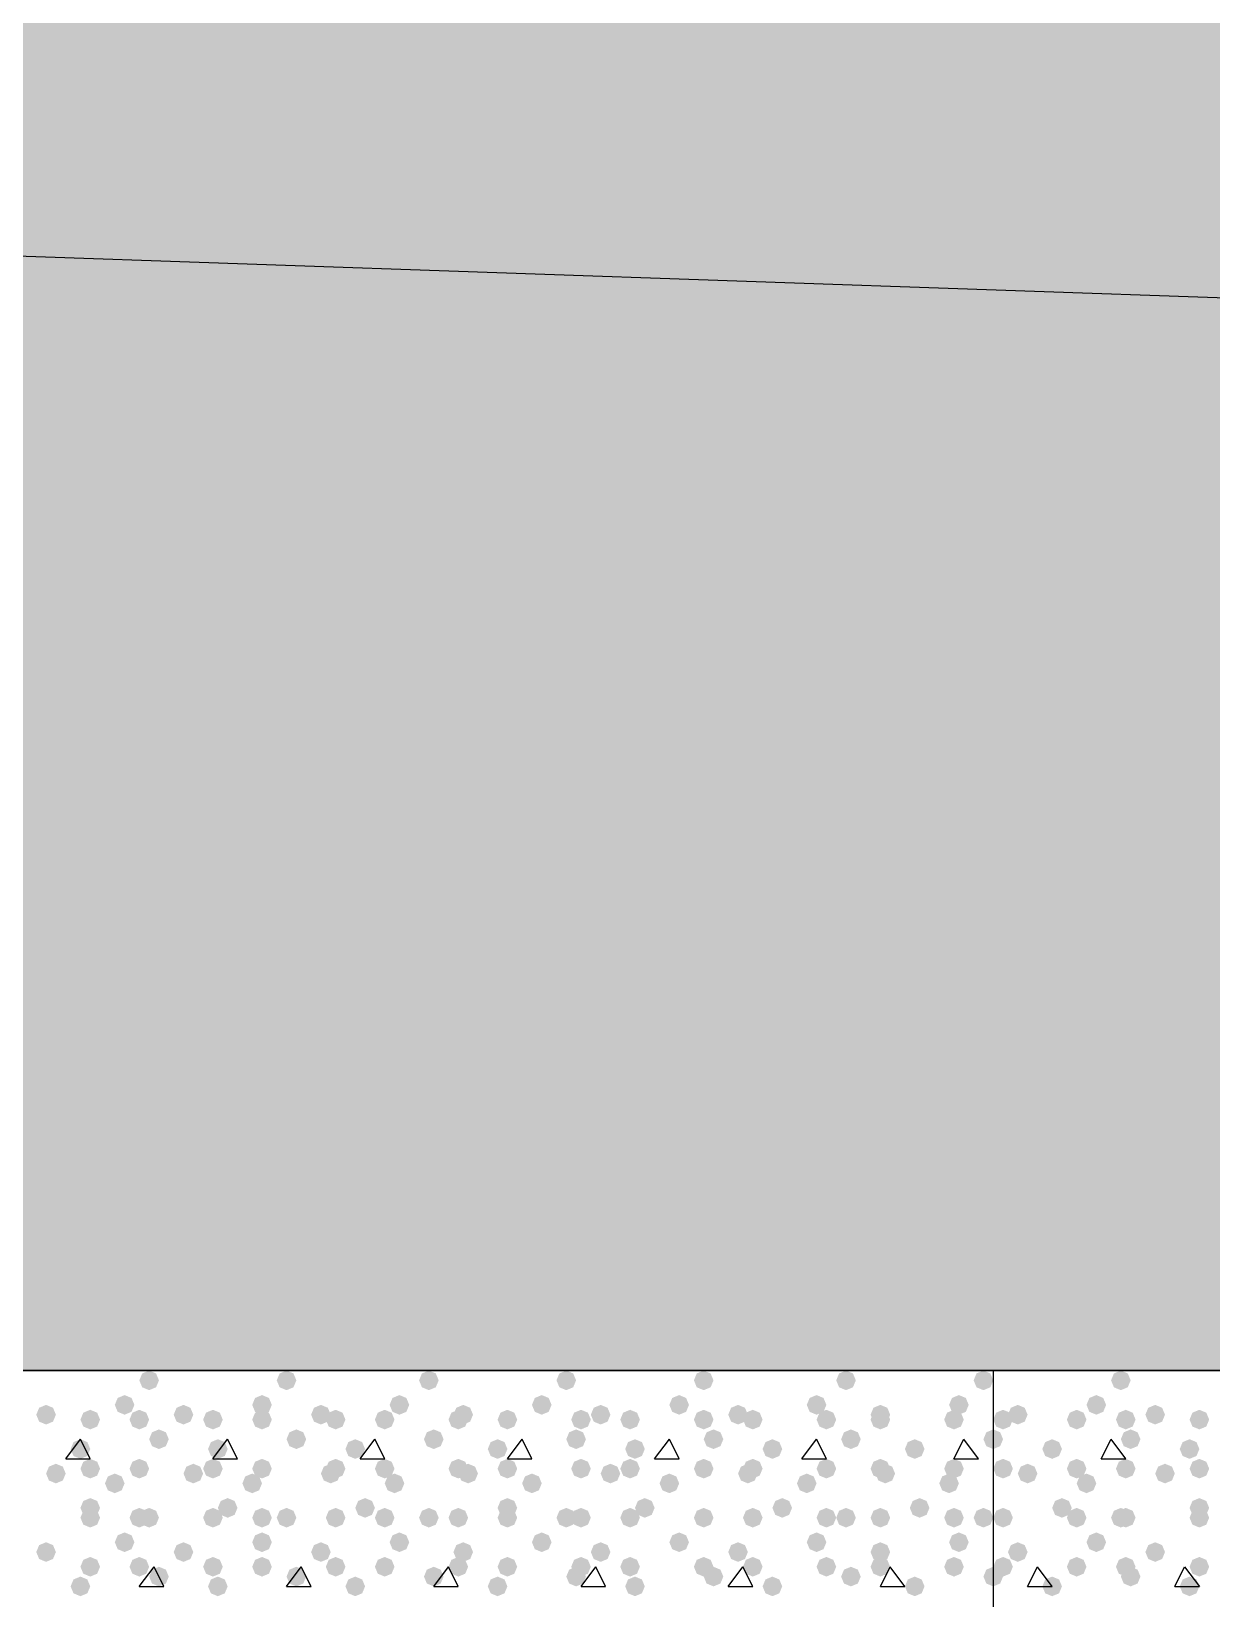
# Model space of a CAD drawing. Header units: millimetres. Extents: x 0 to 420, y 0 to 297.
# Drawn here: x 100.8 to 110.98, y 163.98 to 177.5 of the extents above; entities that cross this region are included whole.
import ezdxf

# ---------------------------------------------------------------- set-up
doc = ezdxf.new("R2010")
doc.units = ezdxf.units.MM
doc.layers.get('0').update_dxf_attribs({"linetype": 'CONTINUOUS'})

msp = doc.modelspace()

# ---------------------------------------------------------------- hatches: boundary and pattern name
at = {"true_color": 0x000008}
h = msp.add_hatch(color=0, dxfattribs=at)
h.paths.add_polyline_path([(378.544667, 177.927), (32.469667, 177.927), (378.544667, 165.946667)], flags=0)
h.paths.add_polyline_path([(32.469667, 177.927), (378.544667, 165.946667), (32.469667, 165.946667)], flags=0)
for points in [[(101.896333, 165.862), (101.871462, 165.802204), (101.811667, 165.777333), (101.751871, 165.802204), (101.727, 165.862), (101.751871, 165.921796), (101.811667, 165.946667), (101.871462, 165.921796)], [(103.081667, 165.862), (103.056796, 165.802204), (102.997, 165.777333), (102.937204, 165.802204), (102.912333, 165.862), (102.937204, 165.921796), (102.997, 165.946667), (103.056796, 165.921796)], [(104.309333, 165.862), (104.284462, 165.802204), (104.224667, 165.777333), (104.164871, 165.802204), (104.14, 165.862), (104.164871, 165.921796), (104.224667, 165.946667), (104.284462, 165.921796)], [(105.494667, 165.862), (105.469796, 165.802204), (105.41, 165.777333), (105.350204, 165.802204), (105.325333, 165.862), (105.350204, 165.921796), (105.41, 165.946667), (105.469796, 165.921796)], [(106.68, 165.862), (106.655129, 165.802204), (106.595333, 165.777333), (106.535538, 165.802204), (106.510667, 165.862), (106.535537, 165.921796), (106.595333, 165.946667), (106.655129, 165.921796)], [(107.907667, 165.862), (107.882796, 165.802204), (107.823, 165.777333), (107.763204, 165.802204), (107.738333, 165.862), (107.763204, 165.921796), (107.823, 165.946667), (107.882796, 165.921796)], [(109.093, 165.862), (109.068129, 165.802204), (109.008333, 165.777333), (108.948538, 165.802204), (108.923667, 165.862), (108.948537, 165.921796), (109.008333, 165.946667), (109.068129, 165.921796)], [(101.684667, 165.650333), (101.659796, 165.590537), (101.6, 165.565667), (101.540204, 165.590537), (101.515333, 165.650333), (101.540204, 165.710129), (101.6, 165.735), (101.659796, 165.710129)], [(102.87, 165.650333), (102.845129, 165.590537), (102.785333, 165.565667), (102.725538, 165.590537), (102.700667, 165.650333), (102.725537, 165.710129), (102.785333, 165.735), (102.845129, 165.710129)], [(104.055333, 165.650333), (104.030463, 165.590537), (103.970667, 165.565667), (103.910871, 165.590537), (103.886, 165.650333), (103.910871, 165.710129), (103.970667, 165.735), (104.030462, 165.710129)], [(105.283, 165.650333), (105.258129, 165.590537), (105.198333, 165.565667), (105.138538, 165.590537), (105.113667, 165.650333), (105.138537, 165.710129), (105.198333, 165.735), (105.258129, 165.710129)], [(106.468333, 165.650333), (106.443463, 165.590537), (106.383667, 165.565667), (106.323871, 165.590537), (106.299, 165.650333), (106.323871, 165.710129), (106.383667, 165.735), (106.443462, 165.710129)], [(107.653667, 165.650333), (107.628796, 165.590537), (107.569, 165.565667), (107.509204, 165.590537), (107.484333, 165.650333), (107.509204, 165.710129), (107.569, 165.735), (107.628796, 165.710129)], [(108.881333, 165.650333), (108.856462, 165.590537), (108.796667, 165.565667), (108.736871, 165.590537), (108.712, 165.650333), (108.736871, 165.710129), (108.796667, 165.735), (108.856462, 165.710129)], [(101.007333, 165.565667), (100.982463, 165.505871), (100.922667, 165.481), (100.862871, 165.505871), (100.838, 165.565667), (100.862871, 165.625462), (100.922667, 165.650333), (100.982462, 165.625463)], [(101.388333, 165.523333), (101.363463, 165.463537), (101.303667, 165.438667), (101.243871, 165.463537), (101.219, 165.523333), (101.243871, 165.583129), (101.303667, 165.608), (101.363462, 165.583129)], [(101.811667, 165.523333), (101.786796, 165.463537), (101.727, 165.438667), (101.667204, 165.463537), (101.642333, 165.523333), (101.667204, 165.583129), (101.727, 165.608), (101.786796, 165.583129)], [(102.192667, 165.565667), (102.167796, 165.505871), (102.108, 165.481), (102.048204, 165.505871), (102.023333, 165.565667), (102.048204, 165.625462), (102.108, 165.650333), (102.167796, 165.625463)], [(102.446667, 165.523333), (102.421796, 165.463537), (102.362, 165.438667), (102.302204, 165.463537), (102.277333, 165.523333), (102.302204, 165.583129), (102.362, 165.608), (102.421796, 165.583129)], [(102.87, 165.523333), (102.845129, 165.463537), (102.785333, 165.438667), (102.725538, 165.463537), (102.700667, 165.523333), (102.725537, 165.583129), (102.785333, 165.608), (102.845129, 165.583129)], [(103.378, 165.565667), (103.353129, 165.505871), (103.293333, 165.481), (103.233538, 165.505871), (103.208667, 165.565667), (103.233537, 165.625462), (103.293333, 165.650333), (103.353129, 165.625463)], [(103.505, 165.523333), (103.480129, 165.463537), (103.420333, 165.438667), (103.360538, 165.463537), (103.335667, 165.523333), (103.360537, 165.583129), (103.420333, 165.608), (103.480129, 165.583129)], [(103.928333, 165.523333), (103.903463, 165.463537), (103.843667, 165.438667), (103.783871, 165.463537), (103.759, 165.523333), (103.783871, 165.583129), (103.843667, 165.608), (103.903462, 165.583129)], [(104.563333, 165.523333), (104.538463, 165.463537), (104.478667, 165.438667), (104.418871, 165.463537), (104.394, 165.523333), (104.418871, 165.583129), (104.478667, 165.608), (104.538462, 165.583129)], [(104.605667, 165.565667), (104.580796, 165.505871), (104.521, 165.481), (104.461204, 165.505871), (104.436333, 165.565667), (104.461204, 165.625462), (104.521, 165.650333), (104.580796, 165.625463)], [(104.986667, 165.523333), (104.961796, 165.463537), (104.902, 165.438667), (104.842204, 165.463537), (104.817333, 165.523333), (104.842204, 165.583129), (104.902, 165.608), (104.961796, 165.583129)], [(105.621667, 165.523333), (105.596796, 165.463537), (105.537, 165.438667), (105.477204, 165.463537), (105.452333, 165.523333), (105.477204, 165.583129), (105.537, 165.608), (105.596796, 165.583129)], [(105.791, 165.565667), (105.766129, 165.505871), (105.706333, 165.481), (105.646537, 165.505871), (105.621667, 165.565667), (105.646537, 165.625462), (105.706333, 165.650333), (105.766129, 165.625463)], [(106.045, 165.523333), (106.020129, 165.463537), (105.960333, 165.438667), (105.900538, 165.463537), (105.875667, 165.523333), (105.900537, 165.583129), (105.960333, 165.608), (106.020129, 165.583129)], [(106.68, 165.523333), (106.655129, 165.463537), (106.595333, 165.438667), (106.535538, 165.463537), (106.510667, 165.523333), (106.535537, 165.583129), (106.595333, 165.608), (106.655129, 165.583129)], [(106.976333, 165.565667), (106.951462, 165.505871), (106.891667, 165.481), (106.831871, 165.505871), (106.807, 165.565667), (106.831871, 165.625462), (106.891667, 165.650333), (106.951462, 165.625463)], [(107.103333, 165.523333), (107.078463, 165.463537), (107.018667, 165.438667), (106.958871, 165.463537), (106.934, 165.523333), (106.958871, 165.583129), (107.018667, 165.608), (107.078462, 165.583129)], [(107.738333, 165.523333), (107.713463, 165.463537), (107.653667, 165.438667), (107.593871, 165.463537), (107.569, 165.523333), (107.593871, 165.583129), (107.653667, 165.608), (107.713462, 165.583129)], [(108.204, 165.565667), (108.179129, 165.505871), (108.119333, 165.481), (108.059538, 165.505871), (108.034667, 165.565667), (108.059537, 165.625462), (108.119333, 165.650333), (108.179129, 165.625463)], [(108.204, 165.523333), (108.179129, 165.463537), (108.119333, 165.438667), (108.059538, 165.463537), (108.034667, 165.523333), (108.059537, 165.583129), (108.119333, 165.608), (108.179129, 165.583129)], [(108.839, 165.523333), (108.814129, 165.463537), (108.754333, 165.438667), (108.694538, 165.463537), (108.669667, 165.523333), (108.694537, 165.583129), (108.754333, 165.608), (108.814129, 165.583129)], [(101.981, 165.354), (101.956129, 165.294204), (101.896333, 165.269333), (101.836537, 165.294204), (101.811667, 165.354), (101.836537, 165.413796), (101.896333, 165.438667), (101.956129, 165.413796)], [(103.166333, 165.354), (103.141462, 165.294204), (103.081667, 165.269333), (103.021871, 165.294204), (102.997, 165.354), (103.021871, 165.413796), (103.081667, 165.438667), (103.141462, 165.413796)], [(104.351667, 165.354), (104.326796, 165.294204), (104.267, 165.269333), (104.207204, 165.294204), (104.182333, 165.354), (104.207204, 165.413796), (104.267, 165.438667), (104.326796, 165.413796)], [(105.579333, 165.354), (105.554462, 165.294204), (105.494667, 165.269333), (105.434871, 165.294204), (105.41, 165.354), (105.434871, 165.413796), (105.494667, 165.438667), (105.554462, 165.413796)], [(106.764667, 165.354), (106.739796, 165.294204), (106.68, 165.269333), (106.620204, 165.294204), (106.595333, 165.354), (106.620204, 165.413796), (106.68, 165.438667), (106.739796, 165.413796)], [(107.95, 165.354), (107.925129, 165.294204), (107.865333, 165.269333), (107.805538, 165.294204), (107.780667, 165.354), (107.805537, 165.413796), (107.865333, 165.438667), (107.925129, 165.413796)], [(109.177667, 165.354), (109.152796, 165.294204), (109.093, 165.269333), (109.033204, 165.294204), (109.008333, 165.354), (109.033204, 165.413796), (109.093, 165.438667), (109.152796, 165.413796)], [(101.303667, 165.269333), (101.278796, 165.209537), (101.219, 165.184667), (101.159204, 165.209537), (101.134333, 165.269333), (101.159204, 165.329129), (101.219, 165.354), (101.278796, 165.329129)], [(102.489, 165.269333), (102.464129, 165.209537), (102.404333, 165.184667), (102.344538, 165.209537), (102.319667, 165.269333), (102.344537, 165.329129), (102.404333, 165.354), (102.464129, 165.329129)], [(103.674333, 165.269333), (103.649462, 165.209537), (103.589667, 165.184667), (103.529871, 165.209537), (103.505, 165.269333), (103.529871, 165.329129), (103.589667, 165.354), (103.649462, 165.329129)], [(104.902, 165.269333), (104.877129, 165.209537), (104.817333, 165.184667), (104.757538, 165.209537), (104.732667, 165.269333), (104.757537, 165.329129), (104.817333, 165.354), (104.877129, 165.329129)], [(106.087333, 165.269333), (106.062463, 165.209537), (106.002667, 165.184667), (105.942871, 165.209537), (105.918, 165.269333), (105.942871, 165.329129), (106.002667, 165.354), (106.062462, 165.329129)], [(107.272667, 165.269333), (107.247796, 165.209537), (107.188, 165.184667), (107.128204, 165.209537), (107.103333, 165.269333), (107.128204, 165.329129), (107.188, 165.354), (107.247796, 165.329129)], [(108.500333, 165.269333), (108.475463, 165.209537), (108.415667, 165.184667), (108.355871, 165.209537), (108.331, 165.269333), (108.355871, 165.329129), (108.415667, 165.354), (108.475462, 165.329129)], [(101.388333, 165.1), (101.363463, 165.040204), (101.303667, 165.015333), (101.243871, 165.040204), (101.219, 165.1), (101.243871, 165.159796), (101.303667, 165.184667), (101.363462, 165.159796)], [(101.811667, 165.1), (101.786796, 165.040204), (101.727, 165.015333), (101.667204, 165.040204), (101.642333, 165.1), (101.667204, 165.159796), (101.727, 165.184667), (101.786796, 165.159796)], [(102.446667, 165.1), (102.421796, 165.040204), (102.362, 165.015333), (102.302204, 165.040204), (102.277333, 165.1), (102.302204, 165.159796), (102.362, 165.184667), (102.421796, 165.159796)], [(102.87, 165.1), (102.845129, 165.040204), (102.785333, 165.015333), (102.725538, 165.040204), (102.700667, 165.1), (102.725537, 165.159796), (102.785333, 165.184667), (102.845129, 165.159796)], [(103.505, 165.1), (103.480129, 165.040204), (103.420333, 165.015333), (103.360538, 165.040204), (103.335667, 165.1), (103.360537, 165.159796), (103.420333, 165.184667), (103.480129, 165.159796)], [(103.928333, 165.1), (103.903463, 165.040204), (103.843667, 165.015333), (103.783871, 165.040204), (103.759, 165.1), (103.783871, 165.159796), (103.843667, 165.184667), (103.903462, 165.159796)], [(104.563333, 165.1), (104.538463, 165.040204), (104.478667, 165.015333), (104.418871, 165.040204), (104.394, 165.1), (104.418871, 165.159796), (104.478667, 165.184667), (104.538462, 165.159796)], [(104.986667, 165.1), (104.961796, 165.040204), (104.902, 165.015333), (104.842204, 165.040204), (104.817333, 165.1), (104.842204, 165.159796), (104.902, 165.184667), (104.961796, 165.159796)], [(105.621667, 165.1), (105.596796, 165.040204), (105.537, 165.015333), (105.477204, 165.040204), (105.452333, 165.1), (105.477204, 165.159796), (105.537, 165.184667), (105.596796, 165.159796)], [(106.045, 165.1), (106.020129, 165.040204), (105.960333, 165.015333), (105.900538, 165.040204), (105.875667, 165.1), (105.900537, 165.159796), (105.960333, 165.184667), (106.020129, 165.159796)], [(106.68, 165.1), (106.655129, 165.040204), (106.595333, 165.015333), (106.535538, 165.040204), (106.510667, 165.1), (106.535537, 165.159796), (106.595333, 165.184667), (106.655129, 165.159796)], [(107.103333, 165.1), (107.078463, 165.040204), (107.018667, 165.015333), (106.958871, 165.040204), (106.934, 165.1), (106.958871, 165.159796), (107.018667, 165.184667), (107.078462, 165.159796)], [(107.738333, 165.1), (107.713463, 165.040204), (107.653667, 165.015333), (107.593871, 165.040204), (107.569, 165.1), (107.593871, 165.159796), (107.653667, 165.184667), (107.713462, 165.159796)], [(108.204, 165.1), (108.179129, 165.040204), (108.119333, 165.015333), (108.059538, 165.040204), (108.034667, 165.1), (108.059537, 165.159796), (108.119333, 165.184667), (108.179129, 165.159796)], [(108.839, 165.1), (108.814129, 165.040204), (108.754333, 165.015333), (108.694538, 165.040204), (108.669667, 165.1), (108.694537, 165.159796), (108.754333, 165.184667), (108.814129, 165.159796)], [(101.092, 165.057667), (101.067129, 164.997871), (101.007333, 164.973), (100.947538, 164.997871), (100.922667, 165.057667), (100.947537, 165.117462), (101.007333, 165.142333), (101.067129, 165.117463)], [(101.6, 164.973), (101.575129, 164.913204), (101.515333, 164.888333), (101.455538, 164.913204), (101.430667, 164.973), (101.455537, 165.032796), (101.515333, 165.057667), (101.575129, 165.032796)], [(102.277333, 165.057667), (102.252463, 164.997871), (102.192667, 164.973), (102.132871, 164.997871), (102.108, 165.057667), (102.132871, 165.117462), (102.192667, 165.142333), (102.252462, 165.117463)], [(102.785333, 164.973), (102.760463, 164.913204), (102.700667, 164.888333), (102.640871, 164.913204), (102.616, 164.973), (102.640871, 165.032796), (102.700667, 165.057667), (102.760462, 165.032796)], [(103.462667, 165.057667), (103.437796, 164.997871), (103.378, 164.973), (103.318204, 164.997871), (103.293333, 165.057667), (103.318204, 165.117462), (103.378, 165.142333), (103.437796, 165.117463)], [(104.013, 164.973), (103.988129, 164.913204), (103.928333, 164.888333), (103.868537, 164.913204), (103.843667, 164.973), (103.868537, 165.032796), (103.928333, 165.057667), (103.988129, 165.032796)], [(104.648, 165.057667), (104.623129, 164.997871), (104.563333, 164.973), (104.503537, 164.997871), (104.478667, 165.057667), (104.503537, 165.117462), (104.563333, 165.142333), (104.623129, 165.117463)], [(105.198333, 164.973), (105.173463, 164.913204), (105.113667, 164.888333), (105.053871, 164.913204), (105.029, 164.973), (105.053871, 165.032796), (105.113667, 165.057667), (105.173462, 165.032796)], [(105.875667, 165.057667), (105.850796, 164.997871), (105.791, 164.973), (105.731204, 164.997871), (105.706333, 165.057667), (105.731204, 165.117462), (105.791, 165.142333), (105.850796, 165.117463)], [(106.383667, 164.973), (106.358796, 164.913204), (106.299, 164.888333), (106.239204, 164.913204), (106.214333, 164.973), (106.239204, 165.032796), (106.299, 165.057667), (106.358796, 165.032796)], [(107.061, 165.057667), (107.036129, 164.997871), (106.976333, 164.973), (106.916537, 164.997871), (106.891667, 165.057667), (106.916537, 165.117462), (106.976333, 165.142333), (107.036129, 165.117463)], [(107.569, 164.973), (107.544129, 164.913204), (107.484333, 164.888333), (107.424538, 164.913204), (107.399667, 164.973), (107.424537, 165.032796), (107.484333, 165.057667), (107.544129, 165.032796)], [(108.246333, 165.057667), (108.221463, 164.997871), (108.161667, 164.973), (108.101871, 164.997871), (108.077, 165.057667), (108.101871, 165.117462), (108.161667, 165.142333), (108.221462, 165.117463)], [(108.796667, 164.973), (108.771796, 164.913204), (108.712, 164.888333), (108.652204, 164.913204), (108.627333, 164.973), (108.652204, 165.032796), (108.712, 165.057667), (108.771796, 165.032796)], [(101.388333, 164.761333), (101.363463, 164.701537), (101.303667, 164.676667), (101.243871, 164.701537), (101.219, 164.761333), (101.243871, 164.821129), (101.303667, 164.846), (101.363462, 164.821129)], [(101.388333, 164.676667), (101.363463, 164.616871), (101.303667, 164.592), (101.243871, 164.616871), (101.219, 164.676667), (101.243871, 164.736462), (101.303667, 164.761333), (101.363462, 164.736463)], [(101.811667, 164.676667), (101.786796, 164.616871), (101.727, 164.592), (101.667204, 164.616871), (101.642333, 164.676667), (101.667204, 164.736462), (101.727, 164.761333), (101.786796, 164.736463)], [(101.896333, 164.676667), (101.871462, 164.616871), (101.811667, 164.592), (101.751871, 164.616871), (101.727, 164.676667), (101.751871, 164.736462), (101.811667, 164.761333), (101.871462, 164.736463)], [(102.446667, 164.676667), (102.421796, 164.616871), (102.362, 164.592), (102.302204, 164.616871), (102.277333, 164.676667), (102.302204, 164.736462), (102.362, 164.761333), (102.421796, 164.736463)], [(102.573667, 164.761333), (102.548796, 164.701537), (102.489, 164.676667), (102.429204, 164.701537), (102.404333, 164.761333), (102.429204, 164.821129), (102.489, 164.846), (102.548796, 164.821129)], [(102.87, 164.676667), (102.845129, 164.616871), (102.785333, 164.592), (102.725538, 164.616871), (102.700667, 164.676667), (102.725537, 164.736462), (102.785333, 164.761333), (102.845129, 164.736463)], [(103.081667, 164.676667), (103.056796, 164.616871), (102.997, 164.592), (102.937204, 164.616871), (102.912333, 164.676667), (102.937204, 164.736462), (102.997, 164.761333), (103.056796, 164.736463)], [(103.505, 164.676667), (103.480129, 164.616871), (103.420333, 164.592), (103.360538, 164.616871), (103.335667, 164.676667), (103.360537, 164.736462), (103.420333, 164.761333), (103.480129, 164.736463)], [(103.759, 164.761333), (103.734129, 164.701537), (103.674333, 164.676667), (103.614538, 164.701537), (103.589667, 164.761333), (103.614537, 164.821129), (103.674333, 164.846), (103.734129, 164.821129)], [(103.928333, 164.676667), (103.903463, 164.616871), (103.843667, 164.592), (103.783871, 164.616871), (103.759, 164.676667), (103.783871, 164.736462), (103.843667, 164.761333), (103.903462, 164.736463)], [(104.309333, 164.676667), (104.284462, 164.616871), (104.224667, 164.592), (104.164871, 164.616871), (104.14, 164.676667), (104.164871, 164.736462), (104.224667, 164.761333), (104.284462, 164.736463)], [(104.563333, 164.676667), (104.538463, 164.616871), (104.478667, 164.592), (104.418871, 164.616871), (104.394, 164.676667), (104.418871, 164.736462), (104.478667, 164.761333), (104.538462, 164.736463)], [(104.986667, 164.761333), (104.961796, 164.701537), (104.902, 164.676667), (104.842204, 164.701537), (104.817333, 164.761333), (104.842204, 164.821129), (104.902, 164.846), (104.961796, 164.821129)], [(104.986667, 164.676667), (104.961796, 164.616871), (104.902, 164.592), (104.842204, 164.616871), (104.817333, 164.676667), (104.842204, 164.736462), (104.902, 164.761333), (104.961796, 164.736463)], [(105.494667, 164.676667), (105.469796, 164.616871), (105.41, 164.592), (105.350204, 164.616871), (105.325333, 164.676667), (105.350204, 164.736462), (105.41, 164.761333), (105.469796, 164.736463)], [(105.621667, 164.676667), (105.596796, 164.616871), (105.537, 164.592), (105.477204, 164.616871), (105.452333, 164.676667), (105.477204, 164.736462), (105.537, 164.761333), (105.596796, 164.736463)], [(106.045, 164.676667), (106.020129, 164.616871), (105.960333, 164.592), (105.900538, 164.616871), (105.875667, 164.676667), (105.900537, 164.736462), (105.960333, 164.761333), (106.020129, 164.736463)], [(106.172, 164.761333), (106.147129, 164.701537), (106.087333, 164.676667), (106.027538, 164.701537), (106.002667, 164.761333), (106.027537, 164.821129), (106.087333, 164.846), (106.147129, 164.821129)], [(106.68, 164.676667), (106.655129, 164.616871), (106.595333, 164.592), (106.535538, 164.616871), (106.510667, 164.676667), (106.535537, 164.736462), (106.595333, 164.761333), (106.655129, 164.736463)], [(106.68, 164.676667), (106.655129, 164.616871), (106.595333, 164.592), (106.535538, 164.616871), (106.510667, 164.676667), (106.535537, 164.736462), (106.595333, 164.761333), (106.655129, 164.736463)], [(107.103333, 164.676667), (107.078463, 164.616871), (107.018667, 164.592), (106.958871, 164.616871), (106.934, 164.676667), (106.958871, 164.736462), (107.018667, 164.761333), (107.078462, 164.736463)], [(107.357333, 164.761333), (107.332463, 164.701537), (107.272667, 164.676667), (107.212871, 164.701537), (107.188, 164.761333), (107.212871, 164.821129), (107.272667, 164.846), (107.332462, 164.821129)], [(107.738333, 164.676667), (107.713463, 164.616871), (107.653667, 164.592), (107.593871, 164.616871), (107.569, 164.676667), (107.593871, 164.736462), (107.653667, 164.761333), (107.713462, 164.736463)], [(107.907667, 164.676667), (107.882796, 164.616871), (107.823, 164.592), (107.763204, 164.616871), (107.738333, 164.676667), (107.763204, 164.736462), (107.823, 164.761333), (107.882796, 164.736463)], [(108.204, 164.676667), (108.179129, 164.616871), (108.119333, 164.592), (108.059538, 164.616871), (108.034667, 164.676667), (108.059537, 164.736462), (108.119333, 164.761333), (108.179129, 164.736463)], [(108.542667, 164.761333), (108.517796, 164.701537), (108.458, 164.676667), (108.398204, 164.701537), (108.373333, 164.761333), (108.398204, 164.821129), (108.458, 164.846), (108.517796, 164.821129)], [(108.839, 164.676667), (108.814129, 164.616871), (108.754333, 164.592), (108.694538, 164.616871), (108.669667, 164.676667), (108.694537, 164.736462), (108.754333, 164.761333), (108.814129, 164.736463)], [(109.093, 164.676667), (109.068129, 164.616871), (109.008333, 164.592), (108.948538, 164.616871), (108.923667, 164.676667), (108.948537, 164.736462), (109.008333, 164.761333), (109.068129, 164.736463)], [(101.684667, 164.465), (101.659796, 164.405204), (101.6, 164.380333), (101.540204, 164.405204), (101.515333, 164.465), (101.540204, 164.524796), (101.6, 164.549667), (101.659796, 164.524796)], [(102.87, 164.465), (102.845129, 164.405204), (102.785333, 164.380333), (102.725538, 164.405204), (102.700667, 164.465), (102.725537, 164.524796), (102.785333, 164.549667), (102.845129, 164.524796)], [(104.055333, 164.465), (104.030463, 164.405204), (103.970667, 164.380333), (103.910871, 164.405204), (103.886, 164.465), (103.910871, 164.524796), (103.970667, 164.549667), (104.030462, 164.524796)], [(105.283, 164.465), (105.258129, 164.405204), (105.198333, 164.380333), (105.138538, 164.405204), (105.113667, 164.465), (105.138537, 164.524796), (105.198333, 164.549667), (105.258129, 164.524796)], [(106.468333, 164.465), (106.443463, 164.405204), (106.383667, 164.380333), (106.323871, 164.405204), (106.299, 164.465), (106.323871, 164.524796), (106.383667, 164.549667), (106.443462, 164.524796)], [(107.653667, 164.465), (107.628796, 164.405204), (107.569, 164.380333), (107.509204, 164.405204), (107.484333, 164.465), (107.509204, 164.524796), (107.569, 164.549667), (107.628796, 164.524796)], [(108.881333, 164.465), (108.856462, 164.405204), (108.796667, 164.380333), (108.736871, 164.405204), (108.712, 164.465), (108.736871, 164.524796), (108.796667, 164.549667), (108.856462, 164.524796)], [(101.007333, 164.380333), (100.982463, 164.320537), (100.922667, 164.295667), (100.862871, 164.320537), (100.838, 164.380333), (100.862871, 164.440129), (100.922667, 164.465), (100.982462, 164.440129)], [(101.388333, 164.253333), (101.363463, 164.193537), (101.303667, 164.168667), (101.243871, 164.193537), (101.219, 164.253333), (101.243871, 164.313129), (101.303667, 164.338), (101.363462, 164.313129)], [(101.811667, 164.253333), (101.786796, 164.193537), (101.727, 164.168667), (101.667204, 164.193537), (101.642333, 164.253333), (101.667204, 164.313129), (101.727, 164.338), (101.786796, 164.313129)], [(102.192667, 164.380333), (102.167796, 164.320537), (102.108, 164.295667), (102.048204, 164.320537), (102.023333, 164.380333), (102.048204, 164.440129), (102.108, 164.465), (102.167796, 164.440129)], [(102.446667, 164.253333), (102.421796, 164.193537), (102.362, 164.168667), (102.302204, 164.193537), (102.277333, 164.253333), (102.302204, 164.313129), (102.362, 164.338), (102.421796, 164.313129)], [(102.87, 164.253333), (102.845129, 164.193537), (102.785333, 164.168667), (102.725538, 164.193537), (102.700667, 164.253333), (102.725537, 164.313129), (102.785333, 164.338), (102.845129, 164.313129)], [(103.378, 164.380333), (103.353129, 164.320537), (103.293333, 164.295667), (103.233538, 164.320537), (103.208667, 164.380333), (103.233537, 164.440129), (103.293333, 164.465), (103.353129, 164.440129)], [(103.505, 164.253333), (103.480129, 164.193537), (103.420333, 164.168667), (103.360538, 164.193537), (103.335667, 164.253333), (103.360537, 164.313129), (103.420333, 164.338), (103.480129, 164.313129)], [(103.928333, 164.253333), (103.903463, 164.193537), (103.843667, 164.168667), (103.783871, 164.193537), (103.759, 164.253333), (103.783871, 164.313129), (103.843667, 164.338), (103.903462, 164.313129)], [(104.563333, 164.253333), (104.538463, 164.193537), (104.478667, 164.168667), (104.418871, 164.193537), (104.394, 164.253333), (104.418871, 164.313129), (104.478667, 164.338), (104.538462, 164.313129)], [(104.605667, 164.380333), (104.580796, 164.320537), (104.521, 164.295667), (104.461204, 164.320537), (104.436333, 164.380333), (104.461204, 164.440129), (104.521, 164.465), (104.580796, 164.440129)], [(104.986667, 164.253333), (104.961796, 164.193537), (104.902, 164.168667), (104.842204, 164.193537), (104.817333, 164.253333), (104.842204, 164.313129), (104.902, 164.338), (104.961796, 164.313129)], [(105.621667, 164.253333), (105.596796, 164.193537), (105.537, 164.168667), (105.477204, 164.193537), (105.452333, 164.253333), (105.477204, 164.313129), (105.537, 164.338), (105.596796, 164.313129)], [(105.791, 164.380333), (105.766129, 164.320537), (105.706333, 164.295667), (105.646537, 164.320537), (105.621667, 164.380333), (105.646537, 164.440129), (105.706333, 164.465), (105.766129, 164.440129)], [(106.045, 164.253333), (106.020129, 164.193537), (105.960333, 164.168667), (105.900538, 164.193537), (105.875667, 164.253333), (105.900537, 164.313129), (105.960333, 164.338), (106.020129, 164.313129)], [(106.68, 164.253333), (106.655129, 164.193537), (106.595333, 164.168667), (106.535538, 164.193537), (106.510667, 164.253333), (106.535537, 164.313129), (106.595333, 164.338), (106.655129, 164.313129)], [(106.976333, 164.380333), (106.951462, 164.320537), (106.891667, 164.295667), (106.831871, 164.320537), (106.807, 164.380333), (106.831871, 164.440129), (106.891667, 164.465), (106.951462, 164.440129)], [(107.103333, 164.253333), (107.078463, 164.193537), (107.018667, 164.168667), (106.958871, 164.193537), (106.934, 164.253333), (106.958871, 164.313129), (107.018667, 164.338), (107.078462, 164.313129)], [(107.738333, 164.253333), (107.713463, 164.193537), (107.653667, 164.168667), (107.593871, 164.193537), (107.569, 164.253333), (107.593871, 164.313129), (107.653667, 164.338), (107.713462, 164.313129)], [(108.204, 164.380333), (108.179129, 164.320537), (108.119333, 164.295667), (108.059538, 164.320537), (108.034667, 164.380333), (108.059537, 164.440129), (108.119333, 164.465), (108.179129, 164.440129)], [(108.204, 164.253333), (108.179129, 164.193537), (108.119333, 164.168667), (108.059538, 164.193537), (108.034667, 164.253333), (108.059537, 164.313129), (108.119333, 164.338), (108.179129, 164.313129)], [(108.839, 164.253333), (108.814129, 164.193537), (108.754333, 164.168667), (108.694538, 164.193537), (108.669667, 164.253333), (108.694537, 164.313129), (108.754333, 164.338), (108.814129, 164.313129)], [(101.981, 164.168667), (101.956129, 164.108871), (101.896333, 164.084), (101.836537, 164.108871), (101.811667, 164.168667), (101.836537, 164.228462), (101.896333, 164.253333), (101.956129, 164.228463)], [(103.166333, 164.168667), (103.141462, 164.108871), (103.081667, 164.084), (103.021871, 164.108871), (102.997, 164.168667), (103.021871, 164.228462), (103.081667, 164.253333), (103.141462, 164.228463)], [(104.351667, 164.168667), (104.326796, 164.108871), (104.267, 164.084), (104.207204, 164.108871), (104.182333, 164.168667), (104.207204, 164.228462), (104.267, 164.253333), (104.326796, 164.228463)], [(105.579333, 164.168667), (105.554462, 164.108871), (105.494667, 164.084), (105.434871, 164.108871), (105.41, 164.168667), (105.434871, 164.228462), (105.494667, 164.253333), (105.554462, 164.228463)], [(106.764667, 164.168667), (106.739796, 164.108871), (106.68, 164.084), (106.620204, 164.108871), (106.595333, 164.168667), (106.620204, 164.228462), (106.68, 164.253333), (106.739796, 164.228463)], [(107.95, 164.168667), (107.925129, 164.108871), (107.865333, 164.084), (107.805538, 164.108871), (107.780667, 164.168667), (107.805537, 164.228462), (107.865333, 164.253333), (107.925129, 164.228463)], [(109.177667, 164.168667), (109.152796, 164.108871), (109.093, 164.084), (109.033204, 164.108871), (109.008333, 164.168667), (109.033204, 164.228462), (109.093, 164.253333), (109.152796, 164.228463)], [(101.303667, 164.084), (101.278796, 164.024204), (101.219, 163.999333), (101.159204, 164.024204), (101.134333, 164.084), (101.159204, 164.143796), (101.219, 164.168667), (101.278796, 164.143796)], [(102.489, 164.084), (102.464129, 164.024204), (102.404333, 163.999333), (102.344538, 164.024204), (102.319667, 164.084), (102.344537, 164.143796), (102.404333, 164.168667), (102.464129, 164.143796)], [(103.674333, 164.084), (103.649462, 164.024204), (103.589667, 163.999333), (103.529871, 164.024204), (103.505, 164.084), (103.529871, 164.143796), (103.589667, 164.168667), (103.649462, 164.143796)], [(104.902, 164.084), (104.877129, 164.024204), (104.817333, 163.999333), (104.757538, 164.024204), (104.732667, 164.084), (104.757537, 164.143796), (104.817333, 164.168667), (104.877129, 164.143796)], [(106.087333, 164.084), (106.062463, 164.024204), (106.002667, 163.999333), (105.942871, 164.024204), (105.918, 164.084), (105.942871, 164.143796), (106.002667, 164.168667), (106.062462, 164.143796)], [(107.272667, 164.084), (107.247796, 164.024204), (107.188, 163.999333), (107.128204, 164.024204), (107.103333, 164.084), (107.128204, 164.143796), (107.188, 164.168667), (107.247796, 164.143796)], [(108.500333, 164.084), (108.475463, 164.024204), (108.415667, 163.999333), (108.355871, 164.024204), (108.331, 164.084), (108.355871, 164.143796), (108.415667, 164.168667), (108.475462, 164.143796)]]:
    msp.add_hatch(color=0, dxfattribs=at).paths.add_polyline_path(points, flags=0)
at = {"true_color": 0x000007}
for points in [[(110.278333, 165.862), (110.253463, 165.802204), (110.193667, 165.777333), (110.133871, 165.802204), (110.109, 165.862), (110.133871, 165.921796), (110.193667, 165.946667), (110.253462, 165.921796)], [(110.066667, 165.650333), (110.041796, 165.590537), (109.982, 165.565667), (109.922204, 165.590537), (109.897333, 165.650333), (109.922204, 165.710129), (109.982, 165.735), (110.041796, 165.710129)], [(109.262333, 165.523333), (109.237463, 165.463537), (109.177667, 165.438667), (109.117871, 165.463537), (109.093, 165.523333), (109.117871, 165.583129), (109.177667, 165.608), (109.237462, 165.583129)], [(109.389333, 165.565667), (109.364462, 165.505871), (109.304667, 165.481), (109.244871, 165.505871), (109.22, 165.565667), (109.244871, 165.625462), (109.304667, 165.650333), (109.364462, 165.625463)], [(109.897333, 165.523333), (109.872463, 165.463537), (109.812667, 165.438667), (109.752871, 165.463537), (109.728, 165.523333), (109.752871, 165.583129), (109.812667, 165.608), (109.872462, 165.583129)], [(110.320667, 165.523333), (110.295796, 165.463537), (110.236, 165.438667), (110.176204, 165.463537), (110.151333, 165.523333), (110.176204, 165.583129), (110.236, 165.608), (110.295796, 165.583129)], [(110.574667, 165.565667), (110.549796, 165.505871), (110.49, 165.481), (110.430204, 165.505871), (110.405333, 165.565667), (110.430204, 165.625462), (110.49, 165.650333), (110.549796, 165.625463)], [(110.955667, 165.523333), (110.930796, 165.463537), (110.871, 165.438667), (110.811204, 165.463537), (110.786333, 165.523333), (110.811204, 165.583129), (110.871, 165.608), (110.930796, 165.583129)], [(110.363, 165.354), (110.338129, 165.294204), (110.278333, 165.269333), (110.218538, 165.294204), (110.193667, 165.354), (110.218537, 165.413796), (110.278333, 165.438667), (110.338129, 165.413796)], [(109.685667, 165.269333), (109.660796, 165.209537), (109.601, 165.184667), (109.541204, 165.209537), (109.516333, 165.269333), (109.541204, 165.329129), (109.601, 165.354), (109.660796, 165.329129)], [(110.871, 165.269333), (110.846129, 165.209537), (110.786333, 165.184667), (110.726537, 165.209537), (110.701667, 165.269333), (110.726537, 165.329129), (110.786333, 165.354), (110.846129, 165.329129)], [(109.262333, 165.1), (109.237463, 165.040204), (109.177667, 165.015333), (109.117871, 165.040204), (109.093, 165.1), (109.117871, 165.159796), (109.177667, 165.184667), (109.237462, 165.159796)], [(109.897333, 165.1), (109.872463, 165.040204), (109.812667, 165.015333), (109.752871, 165.040204), (109.728, 165.1), (109.752871, 165.159796), (109.812667, 165.184667), (109.872462, 165.159796)], [(110.320667, 165.1), (110.295796, 165.040204), (110.236, 165.015333), (110.176204, 165.040204), (110.151333, 165.1), (110.176204, 165.159796), (110.236, 165.184667), (110.295796, 165.159796)], [(110.955667, 165.1), (110.930796, 165.040204), (110.871, 165.015333), (110.811204, 165.040204), (110.786333, 165.1), (110.811204, 165.159796), (110.871, 165.184667), (110.930796, 165.159796)], [(109.474, 165.057667), (109.449129, 164.997871), (109.389333, 164.973), (109.329538, 164.997871), (109.304667, 165.057667), (109.329537, 165.117462), (109.389333, 165.142333), (109.449129, 165.117463)], [(109.982, 164.973), (109.957129, 164.913204), (109.897333, 164.888333), (109.837538, 164.913204), (109.812667, 164.973), (109.837537, 165.032796), (109.897333, 165.057667), (109.957129, 165.032796)], [(110.659333, 165.057667), (110.634462, 164.997871), (110.574667, 164.973), (110.514871, 164.997871), (110.49, 165.057667), (110.514871, 165.117462), (110.574667, 165.142333), (110.634462, 165.117463)], [(109.262333, 164.676667), (109.237463, 164.616871), (109.177667, 164.592), (109.117871, 164.616871), (109.093, 164.676667), (109.117871, 164.736462), (109.177667, 164.761333), (109.237462, 164.736463)], [(109.770333, 164.761333), (109.745463, 164.701537), (109.685667, 164.676667), (109.625871, 164.701537), (109.601, 164.761333), (109.625871, 164.821129), (109.685667, 164.846), (109.745462, 164.821129)], [(109.897333, 164.676667), (109.872463, 164.616871), (109.812667, 164.592), (109.752871, 164.616871), (109.728, 164.676667), (109.752871, 164.736462), (109.812667, 164.761333), (109.872462, 164.736463)], [(110.278333, 164.676667), (110.253463, 164.616871), (110.193667, 164.592), (110.133871, 164.616871), (110.109, 164.676667), (110.133871, 164.736462), (110.193667, 164.761333), (110.253462, 164.736463)], [(110.320667, 164.676667), (110.295796, 164.616871), (110.236, 164.592), (110.176204, 164.616871), (110.151333, 164.676667), (110.176204, 164.736462), (110.236, 164.761333), (110.295796, 164.736463)], [(110.955667, 164.761333), (110.930796, 164.701537), (110.871, 164.676667), (110.811204, 164.701537), (110.786333, 164.761333), (110.811204, 164.821129), (110.871, 164.846), (110.930796, 164.821129)], [(110.955667, 164.676667), (110.930796, 164.616871), (110.871, 164.592), (110.811204, 164.616871), (110.786333, 164.676667), (110.811204, 164.736462), (110.871, 164.761333), (110.930796, 164.736463)], [(110.066667, 164.465), (110.041796, 164.405204), (109.982, 164.380333), (109.922204, 164.405204), (109.897333, 164.465), (109.922204, 164.524796), (109.982, 164.549667), (110.041796, 164.524796)], [(109.262333, 164.253333), (109.237463, 164.193537), (109.177667, 164.168667), (109.117871, 164.193537), (109.093, 164.253333), (109.117871, 164.313129), (109.177667, 164.338), (109.237462, 164.313129)], [(109.389333, 164.380333), (109.364462, 164.320537), (109.304667, 164.295667), (109.244871, 164.320537), (109.22, 164.380333), (109.244871, 164.440129), (109.304667, 164.465), (109.364462, 164.440129)], [(109.897333, 164.253333), (109.872463, 164.193537), (109.812667, 164.168667), (109.752871, 164.193537), (109.728, 164.253333), (109.752871, 164.313129), (109.812667, 164.338), (109.872462, 164.313129)], [(110.320667, 164.253333), (110.295796, 164.193537), (110.236, 164.168667), (110.176204, 164.193537), (110.151333, 164.253333), (110.176204, 164.313129), (110.236, 164.338), (110.295796, 164.313129)], [(110.574667, 164.380333), (110.549796, 164.320537), (110.49, 164.295667), (110.430204, 164.320537), (110.405333, 164.380333), (110.430204, 164.440129), (110.49, 164.465), (110.549796, 164.440129)], [(110.955667, 164.253333), (110.930796, 164.193537), (110.871, 164.168667), (110.811204, 164.193537), (110.786333, 164.253333), (110.811204, 164.313129), (110.871, 164.338), (110.930796, 164.313129)], [(110.363, 164.168667), (110.338129, 164.108871), (110.278333, 164.084), (110.218538, 164.108871), (110.193667, 164.168667), (110.218537, 164.228462), (110.278333, 164.253333), (110.338129, 164.228463)], [(109.685667, 164.084), (109.660796, 164.024204), (109.601, 163.999333), (109.541204, 164.024204), (109.516333, 164.084), (109.541204, 164.143796), (109.601, 164.168667), (109.660796, 164.143796)], [(110.871, 164.084), (110.846129, 164.024204), (110.786333, 163.999333), (110.726537, 164.024204), (110.701667, 164.084), (110.726537, 164.143796), (110.786333, 164.168667), (110.846129, 164.143796)]]:
    msp.add_hatch(color=0, dxfattribs=at).paths.add_polyline_path(points, flags=0)

# ---------------------------------------------------------------- linework, layer by layer
at = {"color": 0, "true_color": 0x000008}
for points in [[(378.544667, 177.927), (32.469667, 177.927), (378.544667, 165.946667)], [(32.469667, 177.927), (378.544667, 165.946667), (32.469667, 165.946667)]]:
    msp.add_lwpolyline(points, close=True, dxfattribs=at)
at = {"color": 0, "true_color": 0x000007}
for points in [[(31.369, 142.621), (31.369, 165.946667), (379.603, 165.946667), (379.603, 142.621), (217.17, 142.621), (217.17, 121.454333), (193.844333, 121.454333), (193.844333, 142.621)], [(31.369, 142.621), (31.369, 165.946667), (379.603, 165.946667), (379.603, 142.621), (217.17, 142.621), (217.17, 121.454333), (193.844333, 121.454333), (193.844333, 142.621)], [(109.093, 165.946667), (109.093, 163.83), (111.209667, 163.83), (111.209667, 165.946667)]]:
    msp.add_lwpolyline(points, close=True, dxfattribs=at)
for points in [[(109.093, 165.946667), (90.000667, 165.946667)], [(110.024333, 165.184667), (110.109, 165.354)], [(110.236, 165.184667), (110.109, 165.354)], [(110.024333, 165.184667), (110.236, 165.184667)], [(109.389333, 164.084), (109.474, 164.253333)], [(109.601, 164.084), (109.474, 164.253333)], [(110.659333, 164.084), (110.744, 164.253333), (110.871, 164.084)], [(109.389333, 164.084), (109.601, 164.084)], [(110.659333, 164.084), (110.871, 164.084)]]:
    msp.add_lwpolyline(points, dxfattribs=at)
at = {"color": 0, "true_color": 0x000008}
for points in [[(101.092, 165.184667), (101.219, 165.354)], [(101.303667, 165.184667), (101.219, 165.354)], [(102.362, 165.184667), (102.489, 165.354)], [(102.573667, 165.184667), (102.489, 165.354)], [(103.632, 165.184667), (103.759, 165.354)], [(103.843667, 165.184667), (103.759, 165.354)], [(104.902, 165.184667), (105.029, 165.354)], [(105.113667, 165.184667), (105.029, 165.354)], [(106.172, 165.184667), (106.299, 165.354)], [(106.383667, 165.184667), (106.299, 165.354)], [(107.442, 165.184667), (107.569, 165.354)], [(107.653667, 165.184667), (107.569, 165.354)], [(108.754333, 165.184667), (108.839, 165.354)], [(108.966, 165.184667), (108.839, 165.354)], [(101.092, 165.184667), (101.303667, 165.184667)], [(102.362, 165.184667), (102.573667, 165.184667)], [(103.632, 165.184667), (103.843667, 165.184667)], [(104.902, 165.184667), (105.113667, 165.184667)], [(106.172, 165.184667), (106.383667, 165.184667)], [(107.442, 165.184667), (107.653667, 165.184667)], [(108.754333, 165.184667), (108.966, 165.184667)], [(101.727, 164.084), (101.854, 164.253333)], [(101.938667, 164.084), (101.854, 164.253333)], [(102.997, 164.084), (103.124, 164.253333)], [(103.208667, 164.084), (103.124, 164.253333)], [(104.267, 164.084), (104.394, 164.253333)], [(104.478667, 164.084), (104.394, 164.253333)], [(105.537, 164.084), (105.664, 164.253333)], [(105.748667, 164.084), (105.664, 164.253333)], [(106.807, 164.084), (106.934, 164.253333)], [(107.018667, 164.084), (106.934, 164.253333)], [(108.119333, 164.084), (108.204, 164.253333)], [(108.331, 164.084), (108.204, 164.253333)], [(101.727, 164.084), (101.938667, 164.084)], [(102.997, 164.084), (103.208667, 164.084)], [(104.267, 164.084), (104.478667, 164.084)], [(105.537, 164.084), (105.748667, 164.084)], [(106.807, 164.084), (107.018667, 164.084)], [(108.119333, 164.084), (108.331, 164.084)]]:
    msp.add_lwpolyline(points, dxfattribs=at)

doc.saveas('drawing.dxf')
